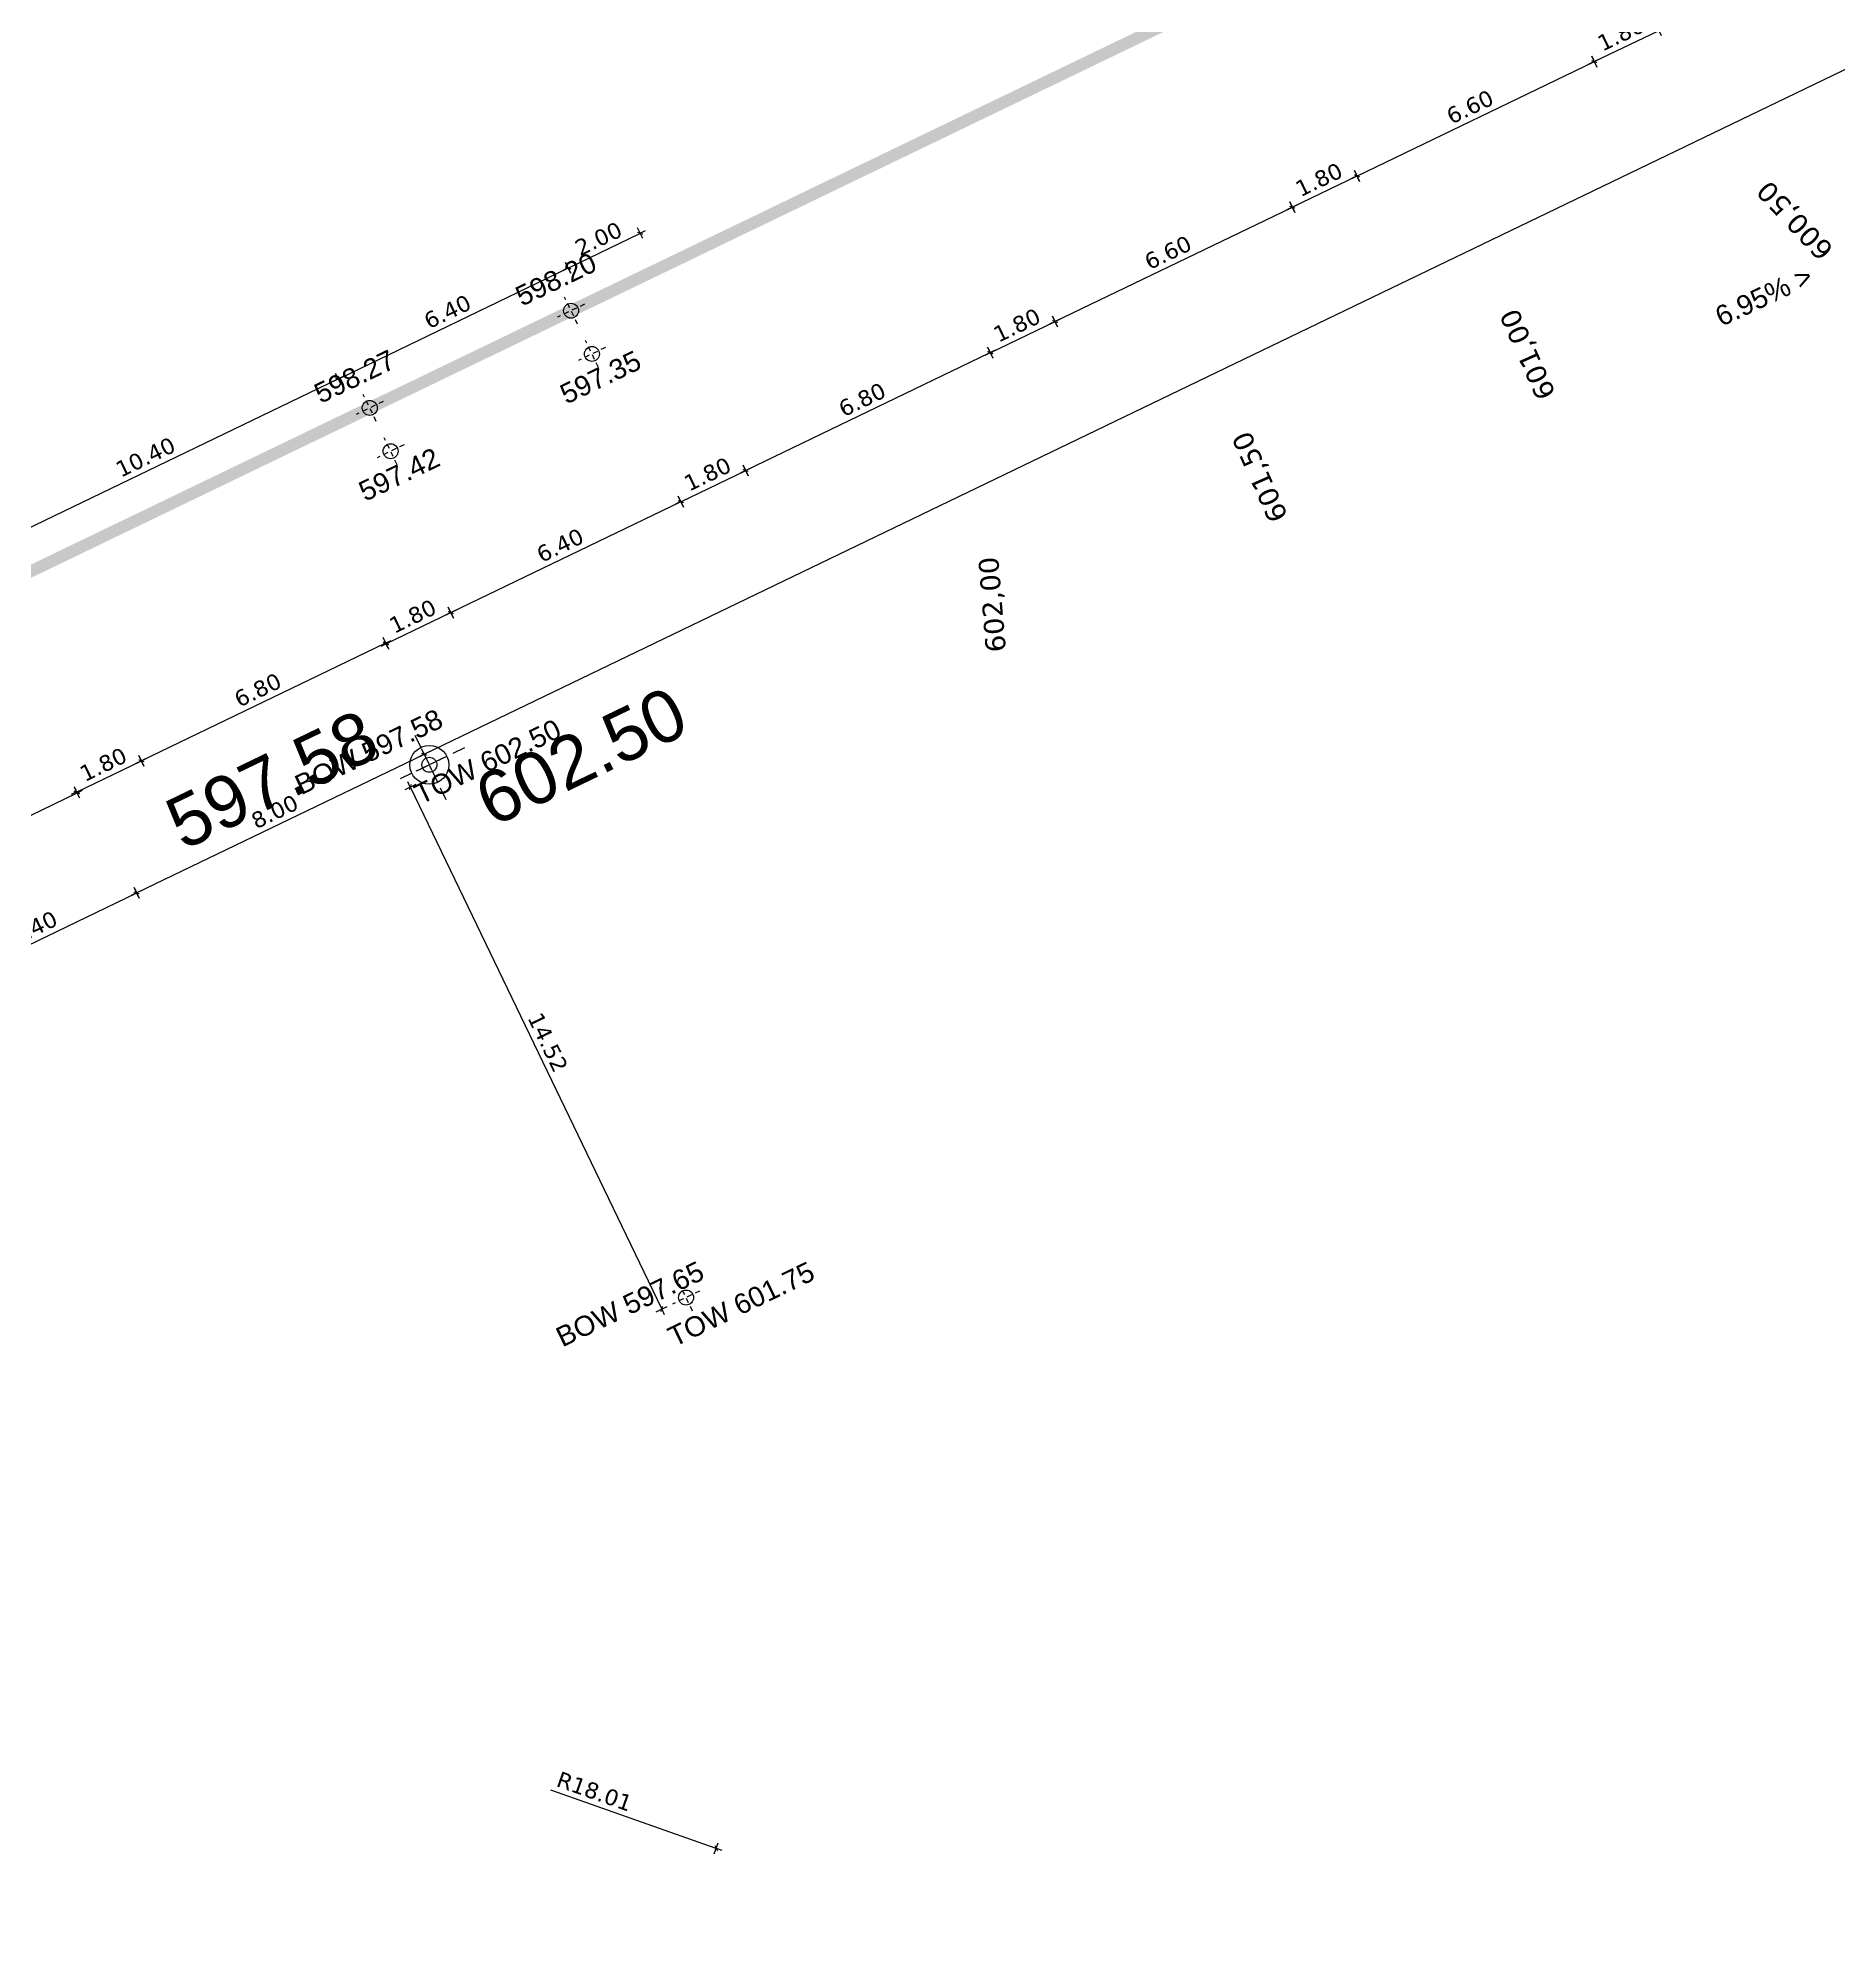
# Model space of a CAD drawing. Header units: metres. Extents: x 679716 to 681053, y 2749449 to 2750332.
# Drawn here: x 680295.59 to 680340.69, y 2750046.29 to 2750093.89 of the extents above; entities that cross this region are included whole.
import ezdxf
from ezdxf.enums import TextEntityAlignment as Align

# ---------------------------------------------------------------- set-up
doc = ezdxf.new("R2010")
doc.units = ezdxf.units.M
doc.linetypes.add('DASHEDX2', pattern=[1.5, 1, -0.5])
for name, color, linetype in [('01-TX-Altimetry 250 Topography', 51, 'Continuous'), ('01-TX-Guideline Altimetry 1000', 32, 'Continuous'), ('01-TX-Length Dimensions 250', 80, 'Continuous'), ('01-TX-Level Main Dimensions 250', 152, 'Continuous'), ('01-TX-Level Secondary Dimensions 250', 10, 'Continuous'), ('01-TX-Secondary Dimensions 1000', 152, 'Continuous'), ('01-TX-Slopes__', 140, 'Continuous')]:
    doc.layers.add(name, color=color, linetype=linetype)
for name, color, linetype, lineweight, true_color in [('02-L-Guideline Axis', 34, 'DASHEDX2', 50, 0xa55200), ('02-L-Main Axis', 244, 'DASHEDX2', 50, 0xa50029), ('02-L-Secondary Axis', 154, 'DASHEDX2', 50, 0x0052a5)]:
    doc.layers.add(name, color=color, linetype=linetype, lineweight=lineweight, true_color=true_color)
doc.styles.add('E100', font='verdana.ttf', dxfattribs={"height": 0.4})
doc.styles.add('E200', font='verdana.ttf', dxfattribs={"height": 1})
doc.styles.add('E500', font='verdana.ttf', dxfattribs={"height": 1.25})
doc.styles.get("Standard").update_dxf_attribs({"font": 'arial.ttf'})
doc.dimstyles.new('E1000', dxfattribs={"dimscale": 0.03, "dimtxt": 1.25, "dimasz": 1, "dimexe": 0.1, "dimexo": 1, "dimgap": 8, "dimtad": 1, "dimzin": 0, "dimdsep": 46, "dimtxsty": 'E500', "dimblk1": 'LINCOT500', "dimblk2": 'LINCOT500', "dimsah": 1, "dimcen": 0.1, "dimdle": 0.1, "dimse1": 1, "dimse2": 1, "dimclrt": 256, "dimazin": 0, "dimtfac": 0.015385, "dimtofl": 0, "dimtmove": 0, "dimatfit": 3, "dimldrblk": 'LINCOT500', "dimfxl": 1, "dimtolj": 1, "dimtzin": 0, "dimarcsym": 0})
doc.dimstyles.new('E250', dxfattribs={"dimscale": 0.03, "dimtxt": 0.4, "dimasz": 0.5, "dimexe": 0.1, "dimexo": 1, "dimgap": 4, "dimtad": 1, "dimzin": 0, "dimdsep": 46, "dimtxsty": 'E100', "dimblk1": 'LINCOT200', "dimblk2": 'LINCOT200', "dimsah": 1, "dimcen": 0.1, "dimdle": 0.1, "dimse1": 1, "dimse2": 1, "dimclrt": 256, "dimadec": 0, "dimazin": 0, "dimtfac": 0.015385, "dimtofl": 0, "dimtmove": 0, "dimatfit": 3, "dimldrblk": 'LINCOT200', "dimfxl": 1, "dimtolj": 1, "dimtzin": 0, "dimarcsym": 0})

# ---------------------------------------------------------------- blocks, each defined once
blk = doc.blocks.new('LINCOT200')
for p, q in [((0, -10), (0, 10)), ((0, 0), (10, 0))]:
    blk.add_line(p, q)
at = {"const_width": 1.88}
blk.add_lwpolyline([(3.5, -3.5), (-3.5, 3.5)], dxfattribs=at)
blk = doc.blocks.new('*D25')
at = {"layer": '01-TX-Length Dimensions 250', "color": 0, "lineweight": -2, "transparency": 16777216}
blk.add_line((680298.076, 2750072.475), (680305.256, 2750075.935), dxfattribs=at)
at = {"layer": '01-TX-Length Dimensions 250', "color": 0, "lineweight": -2, "transparency": 16777216, "xscale": 0.015, "yscale": 0.015, "zscale": 0.015}
for p, rotation in [((680305.269, 2750075.942), 25.7336610518834), ((680298.062, 2750072.468), 205.7336610518834)]:
    blk.add_blockref('LINCOT200', p, dxfattribs=dict(at, rotation=rotation))
at = {"layer": '01-TX-Length Dimensions 250', "transparency": 16777216, "insert": (680301.523, 2750074.501), "char_height": 0.4, "attachment_point": 5, "rotation": 25.7337, "style": 'E100'}
blk.add_mtext('\\A1;8.00', dxfattribs=at)
blk = doc.blocks.new('*D26')
at = {"layer": '01-TX-Length Dimensions 250', "color": 0, "lineweight": -2, "transparency": 16777216}
blk.add_line((680305.283, 2750075.948), (680380.351, 2750112.127), dxfattribs=at)
at = {"layer": '01-TX-Length Dimensions 250', "color": 0, "lineweight": -2, "transparency": 16777216, "xscale": 0.015, "yscale": 0.015, "zscale": 0.015}
for p, rotation in [((680380.365, 2750112.133), 25.73129138066035), ((680305.269, 2750075.942), 205.7312913806604)]:
    blk.add_blockref('LINCOT200', p, dxfattribs=dict(at, rotation=rotation))
at = {"layer": '01-TX-Length Dimensions 250', "transparency": 16777216, "insert": (680342.674, 2750094.334), "char_height": 0.4, "attachment_point": 5, "rotation": 25.7313, "style": 'E100'}
blk.add_mtext('\\A1;83.36', dxfattribs=at)
blk = doc.blocks.new('*U144')
at = {"linetype": 'DASHEDX2', "ltscale": 0.5}
for points in [[(0, -1.5), (0, 1.5)], [(1.5, 0), (-1.5, 0)]]:
    blk.add_lwpolyline(points, dxfattribs=at)
blk.add_circle((0, 0), 0.75)
at = {"ltscale": 0.3}
blk.add_attdef('COTES', text='', height=2, dxfattribs=at).set_placement((5.407, -2.232), align=Align.MIDDLE)
blk = doc.blocks.new('*U145')
at = {"linetype": 'DASHEDX2', "ltscale": 0.5}
for points in [[(1.5, 0), (-1.5, 0)], [(0, -1.5), (0, 1.5)]]:
    blk.add_lwpolyline(points, dxfattribs=at)
blk.add_circle((0, 0), 0.75)
at = {"ltscale": 0.3}
blk.add_attdef('COTES', text='', height=2, dxfattribs=at).set_placement((-4.91, 3.82), align=Align.MIDDLE)
blk = doc.blocks.new('*U142')
at = {"linetype": 'DASHEDX2', "ltscale": 0.5}
for points in [[(1.5, 0), (-1.5, 0)], [(0, -1.5), (0, 1.5)]]:
    blk.add_lwpolyline(points, dxfattribs=at)
blk.add_circle((0, 0), 0.75)
at = {"ltscale": 0.3}
blk.add_attdef('COTES', text='', height=2, dxfattribs=at).set_placement((4.69, -2.98), align=Align.MIDDLE)
blk = doc.blocks.new('*U141')
at = {"linetype": 'DASHEDX2', "ltscale": 0.5}
for points in [[(1.5, 0), (-1.5, 0)], [(0, -1.5), (0, 1.5)]]:
    blk.add_lwpolyline(points, dxfattribs=at)
blk.add_circle((0, 0), 0.75)
at = {"ltscale": 0.3}
blk.add_attdef('COTES', text='', height=2, dxfattribs=at).set_placement((-5.35, 1.87), align=Align.MIDDLE)
blk = doc.blocks.new('*D190')
at = {"layer": '01-TX-Length Dimensions 250', "color": 0, "lineweight": -2, "transparency": 16777216}
blk.add_line((680304.926, 2750075.105), (680311.213, 2750062.054), dxfattribs=at)
at = {"layer": '01-TX-Length Dimensions 250', "color": 0, "lineweight": -2, "transparency": 16777216, "xscale": 0.015, "yscale": 0.015, "zscale": 0.015}
for p, rotation in [((680304.919, 2750075.119), 115.7228683179972), ((680311.219, 2750062.041), 295.7228683179972)]:
    blk.add_blockref('LINCOT200', p, dxfattribs=dict(at, rotation=rotation))
at = {"layer": '01-TX-Length Dimensions 250', "transparency": 16777216, "insert": (680308.365, 2750068.722), "char_height": 0.4, "attachment_point": 5, "rotation": 295.7229, "style": 'E100'}
blk.add_mtext('\\A1;14.52', dxfattribs=at)
blk = doc.blocks.new('*D191')
at = {"layer": '01-TX-Length Dimensions 250', "color": 0, "lineweight": -2, "transparency": 16777216}
blk.add_line((680308.431, 2750049.996), (680312.573, 2750048.537), dxfattribs=at)
at = {"layer": '01-TX-Length Dimensions 250', "color": 0, "lineweight": -2, "transparency": 16777216, "xscale": 0.015, "yscale": 0.015, "zscale": 0.015, "rotation": 340.5883323236547}
blk.add_blockref('LINCOT200', (680312.587, 2750048.532), dxfattribs=at)
at = {"layer": '01-TX-Length Dimensions 250', "transparency": 16777216, "insert": (680309.535, 2750049.956), "char_height": 0.4, "attachment_point": 5, "rotation": 340.5883, "style": 'E100'}
blk.add_mtext('\\A1;R18.01', dxfattribs=at)
blk = doc.blocks.new('*D310')
at = {"layer": '01-TX-Length Dimensions 250', "color": 0, "lineweight": -2, "transparency": 16777216}
for p, q in [((680183.203, 2750299.138), (680183.209, 2750299.138)), ((680183.206, 2750299.135), (680183.206, 2750299.141)), ((680307.468, 2750023.233), (680306.452, 2750025.489))]:
    blk.add_line(p, q, dxfattribs=at)
at = {"layer": '01-TX-Length Dimensions 250', "color": 0, "lineweight": -2, "transparency": 16777216, "xscale": 0.015, "yscale": 0.015, "zscale": 0.015, "rotation": 114.2457025002518}
blk.add_blockref('LINCOT200', (680306.445, 2750025.503), dxfattribs=at)
at = {"layer": '01-TX-Length Dimensions 250', "transparency": 16777216, "insert": (680307.262, 2750024.489), "char_height": 0.4, "attachment_point": 5, "rotation": 294.2457, "style": 'E100'}
blk.add_mtext('\\A1;R300.11', dxfattribs=at)
blk = doc.blocks.new('*D333')
at = {"layer": '01-TX-Length Dimensions 250', "color": 0, "lineweight": -2, "transparency": 16777216}
for p, q in [((680170.729, 2750327.288), (680170.735, 2750327.288)), ((680170.732, 2750327.285), (680170.732, 2750327.291)), ((680376.74, 2750065.139), (680375.197, 2750067.102))]:
    blk.add_line(p, q, dxfattribs=at)
at = {"layer": '01-TX-Length Dimensions 250', "color": 0, "lineweight": -2, "transparency": 16777216, "xscale": 0.015, "yscale": 0.015, "zscale": 0.015, "rotation": 128.1617571969173}
blk.add_blockref('LINCOT200', (680375.188, 2750067.114), dxfattribs=at)
at = {"layer": '01-TX-Length Dimensions 250', "transparency": 16777216, "insert": (680376.231, 2750066.317), "char_height": 0.4, "attachment_point": 5, "rotation": 308.1618, "style": 'E100'}
blk.add_mtext('\\A1;R330.90', dxfattribs=at)
blk = doc.blocks.new('*D334')
at = {"layer": '01-TX-Length Dimensions 250', "color": 0, "lineweight": -2, "transparency": 16777216}
for p, q in [((680210.447, 2750268.422), (680210.453, 2750268.422)), ((680210.45, 2750268.419), (680210.45, 2750268.425)), ((680361.435, 2750053.814), (680360.011, 2750055.838))]:
    blk.add_line(p, q, dxfattribs=at)
at = {"layer": '01-TX-Length Dimensions 250', "color": 0, "lineweight": -2, "transparency": 16777216, "xscale": 0.015, "yscale": 0.015, "zscale": 0.015, "rotation": 125.1276887758259}
blk.add_blockref('LINCOT200', (680360.002, 2750055.85), dxfattribs=at)
at = {"layer": '01-TX-Length Dimensions 250', "transparency": 16777216, "insert": (680360.996, 2750055.009), "char_height": 0.4, "attachment_point": 5, "rotation": 305.1277, "style": 'E100'}
blk.add_mtext('\\A1;R259.91', dxfattribs=at)
blk = doc.blocks.new('*D360')
at = {"layer": '01-TX-Length Dimensions 250', "color": 0, "lineweight": -2, "transparency": 16777216}
blk.add_line((680371.66, 2750071.5), (680373.521, 2750069.13), dxfattribs=at)
at = {"layer": '01-TX-Length Dimensions 250', "color": 0, "lineweight": -2, "transparency": 16777216, "xscale": 0.015, "yscale": 0.015, "zscale": 0.015, "rotation": 308.1505427591182}
blk.add_blockref('LINCOT200', (680373.531, 2750069.118), dxfattribs=at)
at = {"layer": '01-TX-Length Dimensions 250', "transparency": 16777216, "insert": (680372.685, 2750070.728), "char_height": 0.4, "attachment_point": 5, "rotation": 308.1505, "style": 'E100'}
blk.add_mtext('\\A1;R328.30', dxfattribs=at)
blk = doc.blocks.new('*D361')
at = {"layer": '01-TX-Length Dimensions 250', "color": 0, "lineweight": -2, "transparency": 16777216}
blk.add_line((680357.043, 2750060.616), (680358.764, 2750058.177), dxfattribs=at)
at = {"layer": '01-TX-Length Dimensions 250', "color": 0, "lineweight": -2, "transparency": 16777216, "xscale": 0.015, "yscale": 0.015, "zscale": 0.015, "rotation": 305.2065744539917}
blk.add_blockref('LINCOT200', (680358.773, 2750058.164), dxfattribs=at)
at = {"layer": '01-TX-Length Dimensions 250', "transparency": 16777216, "insert": (680358.026, 2750059.792), "char_height": 0.4, "attachment_point": 5, "rotation": 305.2066, "style": 'E100'}
blk.add_mtext('\\A1;R255.99', dxfattribs=at)
blk = doc.blocks.new('*D362')
at = {"layer": '01-TX-Length Dimensions 250', "color": 0, "lineweight": -2, "transparency": 16777216}
for p, q in [((680211.186, 2750267.327), (680211.192, 2750267.327)), ((680211.189, 2750267.324), (680211.189, 2750267.33)), ((680347.988, 2750047.068), (680346.257, 2750049.855))]:
    blk.add_line(p, q, dxfattribs=at)
at = {"layer": '01-TX-Length Dimensions 250', "color": 0, "lineweight": -2, "transparency": 16777216, "xscale": 0.015, "yscale": 0.015, "zscale": 0.015, "rotation": 121.8436875488071}
blk.add_blockref('LINCOT200', (680346.249, 2750049.867), dxfattribs=at)
at = {"layer": '01-TX-Length Dimensions 250', "transparency": 16777216, "insert": (680347.612, 2750048.295), "char_height": 0.4, "attachment_point": 5, "rotation": 301.8437, "style": 'E100'}
blk.add_mtext('\\A1;R255.99', dxfattribs=at)
blk = doc.blocks.new('*D363')
at = {"layer": '01-TX-Length Dimensions 250', "color": 0, "lineweight": -2, "transparency": 16777216}
for p, q in [((680183.203, 2750299.138), (680183.209, 2750299.138)), ((680183.206, 2750299.135), (680183.206, 2750299.141)), ((680322.491, 2750032.76), (680321.067, 2750035.483))]:
    blk.add_line(p, q, dxfattribs=at)
at = {"layer": '01-TX-Length Dimensions 250', "color": 0, "lineweight": -2, "transparency": 16777216, "xscale": 0.015, "yscale": 0.015, "zscale": 0.015, "rotation": 117.604307154286}
blk.add_blockref('LINCOT200', (680321.06, 2750035.497), dxfattribs=at)
at = {"layer": '01-TX-Length Dimensions 250', "transparency": 16777216, "insert": (680322.212, 2750034.002), "char_height": 0.4, "attachment_point": 5, "rotation": 297.6043, "style": 'E100'}
blk.add_mtext('\\A1;R297.51', dxfattribs=at)
blk = doc.blocks.new('*D364')
at = {"layer": '01-TX-Length Dimensions 250', "color": 0, "lineweight": -2, "transparency": 16777216}
blk.add_line((680303.839, 2750030.463), (680305.059, 2750027.746), dxfattribs=at)
at = {"layer": '01-TX-Length Dimensions 250', "color": 0, "lineweight": -2, "transparency": 16777216, "xscale": 0.015, "yscale": 0.015, "zscale": 0.015, "rotation": 294.1796110695619}
blk.add_blockref('LINCOT200', (680305.065, 2750027.733), dxfattribs=at)
at = {"layer": '01-TX-Length Dimensions 250', "transparency": 16777216, "insert": (680304.642, 2750029.475), "char_height": 0.4, "attachment_point": 5, "rotation": 294.1796, "style": 'E100'}
blk.add_mtext('\\A1;R297.51', dxfattribs=at)
blk = doc.blocks.new('*D373')
at = {"layer": '01-TX-Length Dimensions 250', "color": 0, "lineweight": -2, "transparency": 16777216}
blk.add_line((680293.211, 2750070.13), (680298.049, 2750072.462), dxfattribs=at)
at = {"layer": '01-TX-Length Dimensions 250', "color": 0, "lineweight": -2, "transparency": 16777216, "xscale": 0.015, "yscale": 0.015, "zscale": 0.015}
for p, rotation in [((680298.062, 2750072.468), 25.73408525037337), ((680293.198, 2750070.123), 205.7340852503734)]:
    blk.add_blockref('LINCOT200', p, dxfattribs=dict(at, rotation=rotation))
at = {"layer": '01-TX-Length Dimensions 250', "transparency": 16777216, "insert": (680295.488, 2750071.591), "char_height": 0.4, "attachment_point": 5, "rotation": 25.7341, "style": 'E100'}
blk.add_mtext('\\A1;5.40', dxfattribs=at)
blk = doc.blocks.new('*D412')
at = {"layer": '01-TX-Length Dimensions 250', "color": 0, "lineweight": -2, "transparency": 16777216}
blk.add_line((680471.329, 2750055.155), (680473.966, 2750053.599), dxfattribs=at)
at = {"layer": '01-TX-Length Dimensions 250', "color": 0, "lineweight": -2, "transparency": 16777216, "xscale": 0.015, "yscale": 0.015, "zscale": 0.015, "rotation": 329.4474120950774}
blk.add_blockref('LINCOT200', (680473.979, 2750053.591), dxfattribs=at)
at = {"layer": '01-TX-Length Dimensions 250', "transparency": 16777216, "insert": (680472.555, 2750054.813), "char_height": 0.4, "attachment_point": 5, "rotation": 329.4474, "style": 'E100'}
blk.add_mtext('\\A1;R493.31', dxfattribs=at)
blk = doc.blocks.new('*D795')
at = {"layer": '01-TX-Length Dimensions 250', "color": 0, "lineweight": -2, "transparency": 16777216}
blk.add_line((680293.76, 2750080.838), (680303.097, 2750085.338), dxfattribs=at)
at = {"layer": '01-TX-Length Dimensions 250', "color": 0, "lineweight": -2, "transparency": 16777216, "xscale": 0.015, "yscale": 0.015, "zscale": 0.015}
for p, rotation in [((680303.111, 2750085.345), 25.73365995811271), ((680293.747, 2750080.831), 205.7336599581127)]:
    blk.add_blockref('LINCOT200', p, dxfattribs=dict(at, rotation=rotation))
at = {"layer": '01-TX-Length Dimensions 250', "transparency": 16777216, "insert": (680298.286, 2750083.384), "char_height": 0.4, "attachment_point": 5, "rotation": 25.7337, "style": 'E100'}
blk.add_mtext('\\A1;10.40', dxfattribs=at)
blk = doc.blocks.new('*D796')
at = {"layer": '01-TX-Length Dimensions 250', "color": 0, "lineweight": -2, "transparency": 16777216}
blk.add_line((680303.125, 2750085.35), (680308.863, 2750088.116), dxfattribs=at)
at = {"layer": '01-TX-Length Dimensions 250', "color": 0, "lineweight": -2, "transparency": 16777216, "xscale": 0.015, "yscale": 0.015, "zscale": 0.015}
for p, rotation in [((680308.877, 2750088.122), 25.73365995811271), ((680303.112, 2750085.343), 205.7336599581127)]:
    blk.add_blockref('LINCOT200', p, dxfattribs=dict(at, rotation=rotation))
at = {"layer": '01-TX-Length Dimensions 250', "transparency": 16777216, "insert": (680305.852, 2750087.028), "char_height": 0.4, "attachment_point": 5, "rotation": 25.7337, "style": 'E100'}
blk.add_mtext('\\A1;6.40', dxfattribs=at)
blk = doc.blocks.new('*D797')
at = {"layer": '01-TX-Length Dimensions 250', "color": 0, "lineweight": -2, "transparency": 16777216}
blk.add_line((680308.89, 2750088.131), (680310.667, 2750088.988), dxfattribs=at)
at = {"layer": '01-TX-Length Dimensions 250', "color": 0, "lineweight": -2, "transparency": 16777216, "xscale": 0.015, "yscale": 0.015, "zscale": 0.015}
for p, rotation in [((680310.68, 2750088.994), 25.73365995811271), ((680308.876, 2750088.125), 205.7336599581127)]:
    blk.add_blockref('LINCOT200', p, dxfattribs=dict(at, rotation=rotation))
at = {"layer": '01-TX-Length Dimensions 250', "transparency": 16777216, "insert": (680309.636, 2750088.855), "char_height": 0.4, "attachment_point": 5, "rotation": 25.7337, "style": 'E100'}
blk.add_mtext('\\A1;2.00', dxfattribs=at)
blk = doc.blocks.new('*U922')
at = {"linetype": 'DASHEDX2', "ltscale": 0.5}
for points in [[(0, -1.5), (0, 1.5)], [(1.5, 0), (-1.5, 0)]]:
    blk.add_lwpolyline(points, dxfattribs=at)
blk.add_circle((0, 0), 0.75)
at = {"ltscale": 0.3}
blk.add_attdef('COTES', text='', height=2, dxfattribs=at).set_placement((-5.716, 2.136), align=Align.MIDDLE)
blk = doc.blocks.new('*D1149')
at = {"layer": '01-TX-Length Dimensions 250', "color": 0, "lineweight": -2, "transparency": 16777216}
blk.add_line((680290.819, 2750072.201), (680296.557, 2750074.966), dxfattribs=at)
at = {"layer": '01-TX-Length Dimensions 250', "color": 0, "lineweight": -2, "transparency": 16777216, "xscale": 0.015, "yscale": 0.015, "zscale": 0.015}
for p, rotation in [((680296.571, 2750074.973), 25.73367154937738), ((680290.806, 2750072.194), 205.7336715493774)]:
    blk.add_blockref('LINCOT200', p, dxfattribs=dict(at, rotation=rotation))
at = {"layer": '01-TX-Length Dimensions 250', "transparency": 16777216, "insert": (680293.546, 2750073.879), "char_height": 0.4, "attachment_point": 5, "rotation": 25.7337, "style": 'E100'}
blk.add_mtext('\\A1;6.40', dxfattribs=at)
blk = doc.blocks.new('*D1150')
at = {"layer": '01-TX-Length Dimensions 250', "color": 0, "lineweight": -2, "transparency": 16777216}
blk.add_line((680296.573, 2750075.003), (680298.167, 2750075.772), dxfattribs=at)
at = {"layer": '01-TX-Length Dimensions 250', "color": 0, "lineweight": -2, "transparency": 16777216, "xscale": 0.015, "yscale": 0.015, "zscale": 0.015}
for p, rotation in [((680298.181, 2750075.778), 25.73367154937738), ((680296.559, 2750074.997), 205.7336715493774)]:
    blk.add_blockref('LINCOT200', p, dxfattribs=dict(at, rotation=rotation))
at = {"layer": '01-TX-Length Dimensions 250', "transparency": 16777216, "insert": (680297.227, 2750075.684), "char_height": 0.4, "attachment_point": 5, "rotation": 25.7337, "style": 'E100'}
blk.add_mtext('\\A1;1.80', dxfattribs=at)
blk = doc.blocks.new('*D1151')
at = {"layer": '01-TX-Length Dimensions 250', "color": 0, "lineweight": -2, "transparency": 16777216}
blk.add_line((680298.194, 2750075.785), (680304.29, 2750078.723), dxfattribs=at)
at = {"layer": '01-TX-Length Dimensions 250', "color": 0, "lineweight": -2, "transparency": 16777216, "xscale": 0.015, "yscale": 0.015, "zscale": 0.015}
for p, rotation in [((680304.303, 2750078.729), 25.73367154937738), ((680298.181, 2750075.778), 205.7336715493774)]:
    blk.add_blockref('LINCOT200', p, dxfattribs=dict(at, rotation=rotation))
at = {"layer": '01-TX-Length Dimensions 250', "transparency": 16777216, "insert": (680301.099, 2750077.55), "char_height": 0.4, "attachment_point": 5, "rotation": 25.7337, "style": 'E100'}
blk.add_mtext('\\A1;6.80', dxfattribs=at)
blk = doc.blocks.new('*D1152')
at = {"layer": '01-TX-Length Dimensions 250', "color": 0, "lineweight": -2, "transparency": 16777216}
blk.add_line((680304.327, 2750078.715), (680305.921, 2750079.484), dxfattribs=at)
at = {"layer": '01-TX-Length Dimensions 250', "color": 0, "lineweight": -2, "transparency": 16777216, "xscale": 0.015, "yscale": 0.015, "zscale": 0.015}
for p, rotation in [((680305.934, 2750079.49), 25.73367154937738), ((680304.313, 2750078.709), 205.7336715493774)]:
    blk.add_blockref('LINCOT200', p, dxfattribs=dict(at, rotation=rotation))
at = {"layer": '01-TX-Length Dimensions 250', "transparency": 16777216, "insert": (680304.981, 2750079.396), "char_height": 0.4, "attachment_point": 5, "rotation": 25.7337, "style": 'E100'}
blk.add_mtext('\\A1;1.80', dxfattribs=at)
blk = doc.blocks.new('*D1153')
at = {"layer": '01-TX-Length Dimensions 250', "color": 0, "lineweight": -2, "transparency": 16777216}
blk.add_line((680305.948, 2750079.497), (680311.686, 2750082.263), dxfattribs=at)
at = {"layer": '01-TX-Length Dimensions 250', "color": 0, "lineweight": -2, "transparency": 16777216, "xscale": 0.015, "yscale": 0.015, "zscale": 0.015}
for p, rotation in [((680311.699, 2750082.269), 25.73367154937738), ((680305.934, 2750079.49), 205.7336715493774)]:
    blk.add_blockref('LINCOT200', p, dxfattribs=dict(at, rotation=rotation))
at = {"layer": '01-TX-Length Dimensions 250', "transparency": 16777216, "insert": (680308.674, 2750081.175), "char_height": 0.4, "attachment_point": 5, "rotation": 25.7337, "style": 'E100'}
blk.add_mtext('\\A1;6.40', dxfattribs=at)
blk = doc.blocks.new('*D1154')
at = {"layer": '01-TX-Length Dimensions 250', "color": 0, "lineweight": -2, "transparency": 16777216}
blk.add_line((680311.713, 2750082.277), (680313.307, 2750083.045), dxfattribs=at)
at = {"layer": '01-TX-Length Dimensions 250', "color": 0, "lineweight": -2, "transparency": 16777216, "xscale": 0.015, "yscale": 0.015, "zscale": 0.015}
for p, rotation in [((680313.321, 2750083.052), 25.73367154937738), ((680311.699, 2750082.27), 205.7336715493774)]:
    blk.add_blockref('LINCOT200', p, dxfattribs=dict(at, rotation=rotation))
at = {"layer": '01-TX-Length Dimensions 250', "transparency": 16777216, "insert": (680312.367, 2750082.957), "char_height": 0.4, "attachment_point": 5, "rotation": 25.7337, "style": 'E100'}
blk.add_mtext('\\A1;1.80', dxfattribs=at)
blk = doc.blocks.new('*D1155')
at = {"layer": '01-TX-Length Dimensions 250', "color": 0, "lineweight": -2, "transparency": 16777216}
blk.add_line((680313.334, 2750083.058), (680319.436, 2750085.999), dxfattribs=at)
at = {"layer": '01-TX-Length Dimensions 250', "color": 0, "lineweight": -2, "transparency": 16777216, "xscale": 0.015, "yscale": 0.015, "zscale": 0.015}
for p, rotation in [((680319.45, 2750086.006), 25.73367154937738), ((680313.321, 2750083.052), 205.7336715493774)]:
    blk.add_blockref('LINCOT200', p, dxfattribs=dict(at, rotation=rotation))
at = {"layer": '01-TX-Length Dimensions 250', "transparency": 16777216, "insert": (680316.242, 2750084.825), "char_height": 0.4, "attachment_point": 5, "rotation": 25.7337, "style": 'E100'}
blk.add_mtext('\\A1;6.80', dxfattribs=at)
blk = doc.blocks.new('*D1156')
at = {"layer": '01-TX-Length Dimensions 250', "color": 0, "lineweight": -2, "transparency": 16777216}
blk.add_line((680319.466, 2750086.007), (680321.06, 2750086.775), dxfattribs=at)
at = {"layer": '01-TX-Length Dimensions 250', "color": 0, "lineweight": -2, "transparency": 16777216, "xscale": 0.015, "yscale": 0.015, "zscale": 0.015}
for p, rotation in [((680321.074, 2750086.782), 25.73367154937738), ((680319.452, 2750086), 205.7336715493774)]:
    blk.add_blockref('LINCOT200', p, dxfattribs=dict(at, rotation=rotation))
at = {"layer": '01-TX-Length Dimensions 250', "transparency": 16777216, "insert": (680320.12, 2750086.688), "char_height": 0.4, "attachment_point": 5, "rotation": 25.7337, "style": 'E100'}
blk.add_mtext('\\A1;1.80', dxfattribs=at)
blk = doc.blocks.new('*D1157')
at = {"layer": '01-TX-Length Dimensions 250', "color": 0, "lineweight": -2, "transparency": 16777216}
blk.add_line((680321.087, 2750086.788), (680327.006, 2750089.641), dxfattribs=at)
at = {"layer": '01-TX-Length Dimensions 250', "color": 0, "lineweight": -2, "transparency": 16777216, "xscale": 0.015, "yscale": 0.015, "zscale": 0.015}
for p, rotation in [((680327.019, 2750089.648), 25.73367154937738), ((680321.074, 2750086.782), 205.7336715493774)]:
    blk.add_blockref('LINCOT200', p, dxfattribs=dict(at, rotation=rotation))
at = {"layer": '01-TX-Length Dimensions 250', "transparency": 16777216, "insert": (680323.904, 2750088.51), "char_height": 0.4, "attachment_point": 5, "rotation": 25.7337, "style": 'E100'}
blk.add_mtext('\\A1;6.60', dxfattribs=at)
blk = doc.blocks.new('*D1158')
at = {"layer": '01-TX-Length Dimensions 250', "color": 0, "lineweight": -2, "transparency": 16777216}
blk.add_line((680327.033, 2750089.654), (680328.627, 2750090.422), dxfattribs=at)
at = {"layer": '01-TX-Length Dimensions 250', "color": 0, "lineweight": -2, "transparency": 16777216, "xscale": 0.015, "yscale": 0.015, "zscale": 0.015}
for p, rotation in [((680328.641, 2750090.429), 25.73367154937738), ((680327.019, 2750089.647), 205.7336715493774)]:
    blk.add_blockref('LINCOT200', p, dxfattribs=dict(at, rotation=rotation))
at = {"layer": '01-TX-Length Dimensions 250', "transparency": 16777216, "insert": (680327.687, 2750090.335), "char_height": 0.4, "attachment_point": 5, "rotation": 25.7337, "style": 'E100'}
blk.add_mtext('\\A1;1.80', dxfattribs=at)
blk = doc.blocks.new('*D1159')
at = {"layer": '01-TX-Length Dimensions 250', "color": 0, "lineweight": -2, "transparency": 16777216}
blk.add_line((680328.654, 2750090.435), (680334.573, 2750093.288), dxfattribs=at)
at = {"layer": '01-TX-Length Dimensions 250', "color": 0, "lineweight": -2, "transparency": 16777216, "xscale": 0.015, "yscale": 0.015, "zscale": 0.015}
for p, rotation in [((680334.586, 2750093.295), 25.73367154937738), ((680328.641, 2750090.429), 205.7336715493774)]:
    blk.add_blockref('LINCOT200', p, dxfattribs=dict(at, rotation=rotation))
at = {"layer": '01-TX-Length Dimensions 250', "transparency": 16777216, "insert": (680331.471, 2750092.157), "char_height": 0.4, "attachment_point": 5, "rotation": 25.7337, "style": 'E100'}
blk.add_mtext('\\A1;6.60', dxfattribs=at)
blk = doc.blocks.new('*D1160')
at = {"layer": '01-TX-Length Dimensions 250', "color": 0, "lineweight": -2, "transparency": 16777216}
blk.add_line((680334.6, 2750093.301), (680336.194, 2750094.069), dxfattribs=at)
at = {"layer": '01-TX-Length Dimensions 250', "color": 0, "lineweight": -2, "transparency": 16777216, "xscale": 0.015, "yscale": 0.015, "zscale": 0.015}
for p, rotation in [((680336.208, 2750094.076), 25.73367154937738), ((680334.586, 2750093.294), 205.7336715493774)]:
    blk.add_blockref('LINCOT200', p, dxfattribs=dict(at, rotation=rotation))
at = {"layer": '01-TX-Length Dimensions 250', "transparency": 16777216, "insert": (680335.254, 2750093.982), "char_height": 0.4, "attachment_point": 5, "rotation": 25.7337, "style": 'E100'}
blk.add_mtext('\\A1;1.80', dxfattribs=at)
blk = doc.blocks.new('LINCOT500')
for p, q in [((0, -25), (0, 25)), ((0, 0), (25, 0))]:
    blk.add_line(p, q)
at = {"const_width": 4.69}
blk.add_lwpolyline([(8.8, -8.8), (-8.8, 8.8)], dxfattribs=at)
blk = doc.blocks.new('*D1658')
at = {"layer": '01-TX-Secondary Dimensions 1000', "color": 0, "lineweight": -2, "transparency": 16777216}
for p, q in [((680183.203, 2750299.138), (680183.209, 2750299.138)), ((680183.206, 2750299.135), (680183.206, 2750299.141)), ((680325.488, 2750026.263), (680322.014, 2750032.926))]:
    blk.add_line(p, q, dxfattribs=at)
at = {"layer": '01-TX-Secondary Dimensions 1000', "color": 0, "lineweight": -2, "transparency": 16777216, "xscale": 0.03, "yscale": 0.03, "zscale": 0.03, "rotation": 117.5383884840078}
blk.add_blockref('LINCOT500', (680322, 2750032.953), dxfattribs=at)
at = {"layer": '01-TX-Secondary Dimensions 1000', "transparency": 16777216, "insert": (680324.548, 2750029.993), "char_height": 1.25, "attachment_point": 5, "rotation": 297.5384, "style": 'E500'}
blk.add_mtext('\\A1;R300.20', dxfattribs=at)
blk = doc.blocks.new('*D1659')
at = {"layer": '01-TX-Secondary Dimensions 1000', "color": 0, "lineweight": -2, "transparency": 16777216}
for p, q in [((680211.186, 2750267.327), (680211.192, 2750267.327)), ((680211.189, 2750267.324), (680211.189, 2750267.33)), ((680348.559, 2750039.27), (680344.676, 2750045.716))]:
    blk.add_line(p, q, dxfattribs=at)
at = {"layer": '01-TX-Secondary Dimensions 1000', "color": 0, "lineweight": -2, "transparency": 16777216, "xscale": 0.03, "yscale": 0.03, "zscale": 0.03, "rotation": 121.0625689202605}
blk.add_blockref('LINCOT500', (680344.66, 2750045.742), dxfattribs=at)
at = {"layer": '01-TX-Secondary Dimensions 1000', "transparency": 16777216, "insert": (680347.39, 2750042.941), "char_height": 1.25, "attachment_point": 5, "rotation": 301.0626, "style": 'E500'}
blk.add_mtext('\\A1;R258.68', dxfattribs=at)
blk = doc.blocks.new('*D1660')
at = {"layer": '01-TX-Secondary Dimensions 1000', "color": 0, "lineweight": -2, "transparency": 16777216}
for p, q in [((680166.647, 2750332.258), (680166.653, 2750332.258)), ((680166.65, 2750332.255), (680166.65, 2750332.261)), ((680377.655, 2750059.355), (680373.057, 2750065.301))]:
    blk.add_line(p, q, dxfattribs=at)
at = {"layer": '01-TX-Secondary Dimensions 1000', "color": 0, "lineweight": -2, "transparency": 16777216, "xscale": 0.03, "yscale": 0.03, "zscale": 0.03, "rotation": 127.7106521670464}
blk.add_blockref('LINCOT500', (680373.039, 2750065.325), dxfattribs=at)
at = {"layer": '01-TX-Secondary Dimensions 1000', "transparency": 16777216, "insert": (680376.07, 2750062.861), "char_height": 1.25, "attachment_point": 5, "rotation": 307.7107, "style": 'E500'}
blk.add_mtext('\\A1;R337.42', dxfattribs=at)
blk = doc.blocks.new('*D1725')
at = {"layer": '01-TX-Length Dimensions 250', "color": 0, "lineweight": -2, "transparency": 16777216}
blk.add_line((680478.837, 2750087.558), (680482.342, 2750085.792), dxfattribs=at)
at = {"layer": '01-TX-Length Dimensions 250', "color": 0, "lineweight": -2, "transparency": 16777216, "xscale": 0.015, "yscale": 0.015, "zscale": 0.015, "rotation": 333.2608279607117}
blk.add_blockref('LINCOT200', (680482.355, 2750085.785), dxfattribs=at)
at = {"layer": '01-TX-Length Dimensions 250', "transparency": 16777216, "insert": (680480.093, 2750087.293), "char_height": 0.4, "attachment_point": 5, "rotation": 333.2608, "style": 'E100'}
blk.add_mtext('\\A1;R486.80', dxfattribs=at)
blk = doc.blocks.new('Cotes Altimetriques')
at = {"linetype": 'DASHEDX2', "ltscale": 0.5}
for points in [[(1.5, 0), (-1.5, 0)], [(0, -1.5), (0, 1.5)]]:
    blk.add_lwpolyline(points, dxfattribs=at)
blk.add_circle((0, 0), 0.75)
at = {"ltscale": 0.3}
blk.add_attdef('COTES', text='', height=2, dxfattribs=at).set_placement((0, 3.5), align=Align.MIDDLE)
blk = doc.blocks.new('*U1762')
at = {"linetype": 'DASHEDX2', "ltscale": 0.5}
for points in [[(1.5, 0), (-1.5, 0)], [(0, -1.5), (0, 1.5)]]:
    blk.add_lwpolyline(points, dxfattribs=at)
blk.add_circle((0, 0), 0.75)
at = {"ltscale": 0.3}
blk.add_attdef('COTES', text='', height=2, dxfattribs=at).set_placement((-0.24, -2.46), align=Align.MIDDLE)

msp = doc.modelspace()

# ---------------------------------------------------------------- linework, layer by layer
at = {"layer": '02-L-Guideline Axis', "const_width": 0.3}
msp.add_lwpolyline([(679989.503, 2749933.08), (680528.199, 2750192.726)], dxfattribs=at)
at = {"layer": '02-L-Main Axis', "const_width": 0.2, "flags": 128}
msp.add_lwpolyline([(680480.107, 2750049.37), (680464.898, 2750035.429, -0.124396), (680452.821, 2750028.918, -0.175325), (680427.857, 2750031.213), (680396.294, 2750045.667, 0.11354), (680369.37, 2750051.22, 0.11192), (680336.562, 2750040.997, 0.156836), (680286.94, 2749988.52), (680252.089, 2749915.528)], format="xyb", dxfattribs=at)
at = {"layer": '02-L-Secondary Axis', "const_width": 0.2, "flags": 128}
msp.add_lwpolyline([(680223.758, 2750019.414, 0.099218), (680238.251, 2750010.729, 0.133859), (680260.799, 2750009.013, 0.031057), (680267.034, 2750010.62, 0.030542), (680304.895, 2750024.711), (680307.855, 2750026.043, 0.026852), (680336.406, 2750040.975, 0.025316), (680358.642, 2750054.79, 0.027441), (680387.874, 2750077.485), (680411.529, 2750098.919, 0.121506), (680420.357, 2750112.024, 0.044628), (680421.878, 2750117.701), (680424.57, 2750133.12)], format="xyb", dxfattribs=at)

# ---------------------------------------------------------------- block references
at = {"layer": '01-TX-Guideline Altimetry 1000', "ltscale": 0.3, "xscale": 0.65, "yscale": 0.65, "zscale": 0.65, "rotation": 25.73366104797413}
for name, values in [('*U144', {'COTES': '602.50'}), ('*U922', {'COTES': '597.58'})]:
    msp.add_blockref(name, (680305.397, 2750075.677), dxfattribs=at).add_auto_attribs(values)
at = {"layer": '01-TX-Level Main Dimensions 250', "ltscale": 0.3, "xscale": 0.25, "yscale": 0.25, "zscale": 0.25, "rotation": 25.73366104797413}
for name, p, values in [('Cotes Altimetriques', (680308.948, 2750087.054), {'COTES': '598.20'}), ('Cotes Altimetriques', (680303.904, 2750084.618), {'COTES': '598.27'}), ('*U144', (680305.397, 2750075.677), {'COTES': 'TOW 602.50'})]:
    msp.add_blockref(name, p, dxfattribs=at).add_auto_attribs(values)
at = {"layer": '01-TX-Level Secondary Dimensions 250', "ltscale": 0.3, "xscale": 0.25, "yscale": 0.25, "zscale": 0.25, "rotation": 25.73366104797413}
for name, p, values in [('*U1762', (680309.471, 2750085.969), {'COTES': '597.35'}), ('*U1762', (680304.427, 2750083.533), {'COTES': '597.42'}), ('*U145', (680305.397, 2750075.677), {'COTES': 'BOW 597.58'}), ('*U141', (680311.829, 2750062.331), {'COTES': 'BOW 597.65'}), ('*U142', (680311.829, 2750062.331), {'COTES': 'TOW 601.75'})]:
    msp.add_blockref(name, p, dxfattribs=at).add_auto_attribs(values)

# ---------------------------------------------------------------- texts
at = {"layer": '01-TX-Altimetry 250 Topography', "ltscale": 0.3, "char_height": 0.5, "attachment_point": 1, "style": 'E200'}
for s, insert, rotation in [('600,50', (680340.247, 2750088.261), 133.2002), ('601,00', (680333.173, 2750084.758), 114.0907), ('601,50', (680326.464, 2750081.688), 114.0907), ('602,00', (680319.346, 2750078.475), 94.7183)]:
    msp.add_mtext_dynamic_manual_height_columns(s, width=6.56735, gutter_width=2, heights=[0], dxfattribs=dict(at, insert=insert, rotation=rotation))
at = {"layer": '01-TX-Slopes__', "insert": (680337.557, 2750087.101), "char_height": 0.5, "attachment_point": 1, "rotation": 25.0533}
msp.add_mtext_dynamic_manual_height_columns('6.95% >', width=18.65029, gutter_width=4534.14, heights=[3.005], dxfattribs=at)

# ---------------------------------------------------------------- dimensions: what is measured, and where the dimension line sits
at = {"layer": '01-TX-Length Dimensions 250'}
for center, mpoint, picture, middle in [((680170.732, 2750327.288), (680375.188, 2750067.114), '*D333', (680376.231, 2750066.317)), ((680183.206, 2750299.138), (680306.445, 2750025.503), '*D310', (680307.262, 2750024.489)), ((680210.45, 2750268.422), (680360.002, 2750055.85), '*D334', (680360.996, 2750055.009))]:
    dim = msp.add_radius_dim(center=center, mpoint=mpoint, dimstyle='E250', dxfattribs=at)
    dim.commit()
    dim.dimension.update_dxf_attribs({"geometry": picture, "text_midpoint": middle})
for center, mpoint, picture, middle in [((680170.732, 2750327.288), (680373.531, 2750069.118), '*D360', (680372.426, 2750070.525)), ((680047.614, 2750304.81), (680482.355, 2750085.785), '*D1725', (680479.945, 2750086.999)), ((680049.158, 2750304.355), (680473.979, 2750053.591), '*D412', (680472.388, 2750054.53)), ((680183.206, 2750299.138), (680321.06, 2750035.497), '*D363', (680321.921, 2750033.85)), ((680183.206, 2750299.138), (680305.065, 2750027.733), '*D364', (680304.343, 2750029.341)), ((680211.189, 2750267.327), (680346.249, 2750049.867), '*D362', (680347.334, 2750048.122)), ((680211.189, 2750267.327), (680358.773, 2750058.164), '*D361', (680357.758, 2750059.603)), ((680295.603, 2750054.516), (680312.587, 2750048.532), '*D191', (680309.426, 2750049.646))]:
    dim = msp.add_radius_dim(center=center, mpoint=mpoint, dimstyle='E250', dxfattribs=at)
    dim.commit()
    dim.dimension.update_dxf_attribs({"geometry": picture, "text_midpoint": middle, "dimtype": 164})
for p1, p2, distance, picture, middle in [((680305.525, 2750075.41), (680380.621, 2750111.602), 0.59, '*D26', (680342.674, 2750094.334)), ((680298.321, 2750071.931), (680305.528, 2750075.405), 0.596, '*D25', (680301.523, 2750074.501)), ((680305.525, 2750075.411), (680311.825, 2750062.333), -0.673, '*D190', (680308.365, 2750068.722)), ((680293.458, 2750069.583), (680298.323, 2750071.928), 0.599, '*D373', (680295.488, 2750071.591))]:
    dim = msp.add_aligned_dim(p1=p1, p2=p2, distance=distance, dimstyle='E250', dxfattribs=at)
    dim.commit()
    dim.dimension.update_dxf_attribs({"geometry": picture, "text_midpoint": middle})
for base, p1, p2, picture, middle in [((680336.208, 2750094.076), (680334.153, 2750094.193), (680335.774, 2750094.975), '*D1160', (680335.254, 2750093.982)), ((680334.586, 2750093.295), (680328.207, 2750091.328), (680334.153, 2750094.193), '*D1159', (680331.471, 2750092.157)), ((680328.641, 2750090.429), (680326.586, 2750090.546), (680328.207, 2750091.328), '*D1158', (680327.687, 2750090.335)), ((680327.019, 2750089.648), (680320.64, 2750087.681), (680326.586, 2750090.546), '*D1157', (680323.904, 2750088.51)), ((680310.68, 2750088.994), (680309.309, 2750087.226), (680311.114, 2750088.095), '*D797', (680309.636, 2750088.855)), ((680308.877, 2750088.122), (680303.545, 2750084.445), (680309.31, 2750087.224), '*D796', (680305.852, 2750087.028)), ((680321.074, 2750086.782), (680319.019, 2750086.9), (680320.64, 2750087.681), '*D1156', (680320.12, 2750086.688)), ((680319.45, 2750086.006), (680312.888, 2750083.951), (680319.013, 2750086.912), '*D1155', (680316.242, 2750084.825)), ((680313.321, 2750083.052), (680311.266, 2750083.169), (680312.888, 2750083.951), '*D1154', (680312.367, 2750082.957)), ((680311.699, 2750082.269), (680305.501, 2750080.389), (680311.263, 2750083.175), '*D1153', (680308.674, 2750081.175)), ((680305.934, 2750079.49), (680303.88, 2750079.608), (680305.501, 2750080.389), '*D1152', (680304.981, 2750079.396)), ((680304.303, 2750078.729), (680297.747, 2750076.677), (680303.877, 2750079.615), '*D1151', (680301.099, 2750077.55)), ((680298.181, 2750075.778), (680296.126, 2750075.896), (680297.747, 2750076.677), '*D1150', (680297.227, 2750075.684)), ((680296.571, 2750074.973), (680290.372, 2750073.093), (680296.134, 2750075.879), '*D1149', (680293.546, 2750073.879))]:
    dim = msp.add_linear_dim(base=base, p1=p1, p2=p2, angle=25.7337, dimstyle='E250', dxfattribs=at)
    dim.commit()
    dim.dimension.update_dxf_attribs({"geometry": picture, "text_midpoint": middle})
dim = msp.add_linear_dim(base=(680303.111, 2750085.345), p1=(680294.181, 2750079.93), p2=(680303.545, 2750084.443), angle=25.7337, text='10.40', dimstyle='E250', dxfattribs=at)
dim.commit()
dim.dimension.update_dxf_attribs({"geometry": '*D795', "text_midpoint": (680298.286, 2750083.384)})
at = {"layer": '01-TX-Secondary Dimensions 1000'}
for center, mpoint, picture, middle in [((680166.65, 2750332.258), (680373.039, 2750065.325), '*D1660', (680376.07, 2750062.861)), ((680183.206, 2750299.138), (680322, 2750032.953), '*D1658', (680324.548, 2750029.993)), ((680211.189, 2750267.327), (680344.66, 2750045.742), '*D1659', (680347.39, 2750042.941))]:
    dim = msp.add_radius_dim(center=center, mpoint=mpoint, dimstyle='E1000', dxfattribs=at)
    dim.commit()
    dim.dimension.update_dxf_attribs({"geometry": picture, "text_midpoint": middle})

doc.saveas('drawing.dxf')
